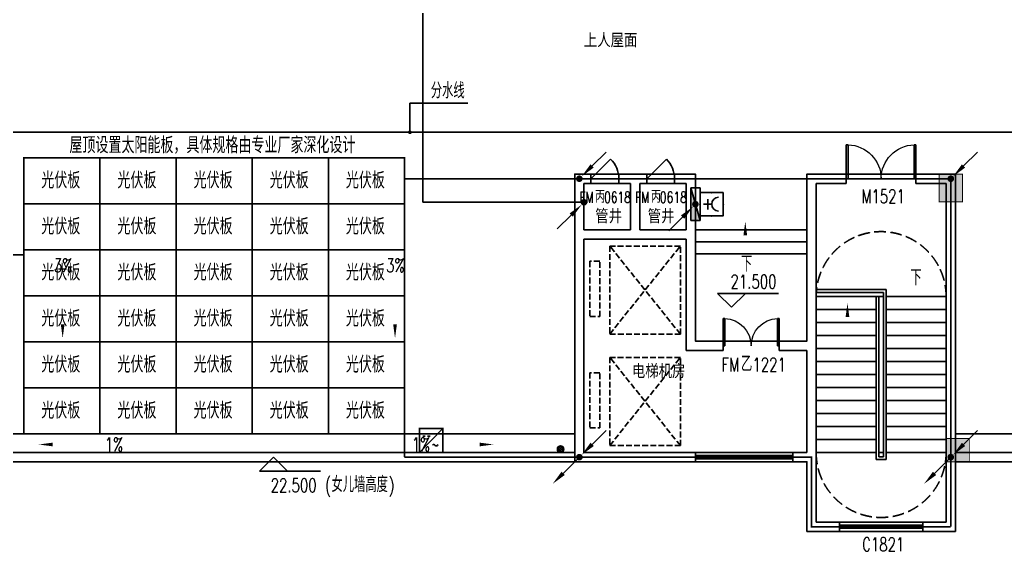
# Model space of a CAD drawing. Extents: x -6243262 to 3079315, y -2914302 to 172723.
# Drawn here: x -5538935 to -5517708, y -780968 to -769513 of the extents above; entities that cross this region are included whole.
import ezdxf
from ezdxf.enums import TextEntityAlignment as Align

# ---------------------------------------------------------------- set-up
doc = ezdxf.new("R2010")
doc.units = 0
doc.header["$LTSCALE"] = 1000
doc.linetypes.add('DASH', pattern=[0.35, 0.25, -0.1])
doc.linetypes.add('DOTE', pattern=[2.4200000000000004, 2, -0.2, 0.02, -0.2])
for name, color, linetype in [('0-柱网', 2, 'Continuous'), ('A-ELEV-LIN-0.4', 40, 'Continuous'), ('A-FLOR-EVTR', 2, 'Continuous'), ('A-FLOR-OUTL', 30, 'Continuous'), ('DIM-避雷', 3, 'Continuous'), ('DIM_ELEV', 3, 'Continuous'), ('DIM_LEAD', 3, 'Continuous'), ('DIM_SYMB', 3, 'Continuous'), ('DOOR_FIRE', 4, 'Continuous'), ('DOOR_FIRE_TEXT', 7, 'Continuous'), ('EQUIP-消防', 3, 'Continuous'), ('EQUIP_消火栓', 7, 'Continuous'), ('LWIRE', 4, 'Continuous'), ('PUB_TEXT', 7, 'Continuous'), ('STAIR', 2, 'Continuous'), ('TEL_TEXT', 7, 'Continuous'), ('WALL', 9, 'Continuous'), ('WALL-PARAPET', 6, 'Continuous'), ('WINDOW', 4, 'Continuous'), ('WINDOW_TEXT', 7, 'Continuous'), ('WIRE-消防', 5, 'DOTE'), ('WIRE-避雷', 4, 'Continuous'), ('接线', 1, 'Continuous')]:
    doc.layers.add(name, color=color, linetype=linetype)
doc.styles.add('-宋体', font='', dxfattribs={"width": 0.8})
doc.styles.add('_TCH_DIM', font='SIMPLEX', dxfattribs={"bigfont": 'GBCBIG'})
doc.styles.add('_TCH_WINDOW', font='SIMPLEX', dxfattribs={"height": 3.5, "bigfont": 'GBCBIG'})
doc.styles.add('_TEL_DIM', font='SIMPLEX', dxfattribs={"width": 0.8, "height": 3.5, "bigfont": 'HZTXT'})
doc.styles.get("Standard").update_dxf_attribs({"font": 'gbenor.shx', "bigfont": 'gbcbig.shx'})
doc.styles.add('TG_LINETYPE_THUND', font='SIMPLEX', dxfattribs={"width": 0.8, "height": 5.5, "bigfont": 'HZTXT'})
doc.styles.get('-宋体').set_extended_font_data('SimSun')
doc.linetypes.add('TG_×2', pattern='A,0.75,0,["×",TG_LINETYPE_THUND,S=0.1,R=0,X=-0.23,Y=-0.21],0.65,-0.13,0.13,-0.13', length=2)

# ---------------------------------------------------------------- blocks, each defined once
blk = doc.blocks.new('$DorLib2D$00000114')
at = {"color": 0}
blk.add_line((0.4999999999999964, 3.552713678800501e-15), (-0.2071067811864751, 0.7071067811864857), dxfattribs=at)
blk.add_arc((0.5000000000013856, -1.154631945610163e-12), 1.000000000001696, 135, 180, dxfattribs=at)
blk = doc.blocks.new('$DorLib2D$00000002')
at = {"color": 0}
for p, q in [((-0.5, -5.684341886080802e-17), (-0.5000000000000007, 0.4875)), ((-0.4750000000000007, 0.4875), (-0.5000000000000007, 0.4875)), ((-0.475, -2.842170943040401e-17), (-0.4750000000000007, 0.4875)), ((0.475, -2.842170943040401e-17), (0.4750000000000007, 0.4875)), ((0.4750000000000007, 0.4875), (0.5000000000000007, 0.4875)), ((0.5, -5.684341886080802e-17), (0.5000000000000007, 0.4875)), ((-0.5, -5.684341886080802e-17), (-0.475, -2.842170943040401e-17)), ((0.5, -5.684341886080802e-17), (0.475, -2.842170943040401e-17))]:
    blk.add_line(p, q, dxfattribs=at)
at = {"color": 0, "lineweight": 13}
for centre, start, end in [((-0.4875, -4.263256414560601e-17), 0, 88.53071641864632), ((0.4875, -4.263256414560601e-17), 91.4692835813537, 180)]:
    blk.add_arc(centre, 0.4875, start, end, dxfattribs=at)
blk = doc.blocks.new('$WINLIB2D$00000001')
at = {"color": 0}
for points in [[(-0.4999999999999964, 0.5000000000000142), (-0.4999999999999964, -0.4999999999999858)], [(-0.4999999999999964, 0.5000000000000142), (0.5000000000000036, 0.5000000000000142)], [(0.5000000000000036, -0.4999999999999858), (0.5000000000000036, 0.5000000000000142)], [(0.5000000000000036, 0.1666666666666714), (-0.4999999999999964, 0.1666666666666714)], [(0.5000000000000036, -0.1666666666666572), (-0.4999999999999964, -0.1666666666666572)], [(-0.4999999999999964, -0.4999999999999858), (0.5000000000000036, -0.4999999999999858)]]:
    blk.add_lwpolyline(points, dxfattribs=at)
blk = doc.blocks.new('66')
at = {"layer": '0-柱网'}
for points in [[(1618445.123365384, -779352.1923669386), (1618445.123365384, -779952.1923669386), (1618945.123365384, -779952.1923669386), (1618945.123365384, -779352.1923669386)], [(1618595.123365383, -785052.1923669418), (1618595.123365383, -785552.1923669418), (1619095.123365383, -785552.1923669418), (1619095.123365383, -785052.1923669418)]]:
    blk.add_hatch(color=8, dxfattribs=at).paths.add_polyline_path(points)
at = {"layer": 'A-ELEV-LIN-0.4'}
h = blk.add_hatch(dxfattribs=at)
h.set_pattern_fill('ANSI37', color=8, scale=20)
h.set_pattern_definition([(45, (555984.3558007958, -387620.8898968545), (-22.45064030267288, 22.45064030267288), []), (135, (555984.3558007958, -387620.8898968545), (-22.45064030267288, -22.45064030267288), [])])
edge = h.paths.add_edge_path()
edge.add_arc((1610291.811762086, -785278.874844952), 70, 0, 360)
at = {"color": 8}
blk.add_lwpolyline([(1594795.123365388, -778452.1923669266), (1626595.123365386, -778452.1923669182)], dxfattribs=at)
blk.add_lwpolyline([(1610595.123365389, -785552.1923669257), (1610595.123365362, -779352.1923669311), (1613195.123365388, -779352.1923669309), (1613195.123365386, -782952.1923669244), (1615595.123365388, -782952.1923669244), (1615595.123365384, -779352.1923669265), (1618795.12336539, -779352.192366923), (1618795.12336541, -787052.1923669281), (1615595.12336539, -787052.1923669281), (1615595.12336539, -785552.1923669252)], close=True, dxfattribs=at)
at = {"color": 8, "linetype": 'DASH'}
for centre, start, end in [((1617195.123365378, -781992.192367248), 359.9999309445435, 180.0000690554613), ((1617195.123365378, -785352.1923672478), 179.9999309510564, 6.904894364046394e-05)]:
    blk.add_arc(centre, 1400.000000001017, start, end, dxfattribs=at)
at = {"layer": '0-柱网', "color": 8, "const_width": 20}
for points in [[(1618445.123365384, -779352.1923669386), (1618445.123365384, -779952.1923669386), (1618945.123365384, -779952.1923669386), (1618945.123365384, -779352.1923669386), (1618445.123365384, -779352.1923669386)], [(1618595.123365383, -785052.1923669418), (1618595.123365383, -785552.1923669418), (1619095.123365383, -785552.1923669418), (1619095.123365383, -785052.1923669418), (1618595.123365383, -785052.1923669418)]]:
    blk.add_lwpolyline(points, dxfattribs=at)
at = {"layer": 'A-ELEV-LIN-0.4', "color": 8}
blk.add_circle((1610291.811762086, -785278.874844952), 70, dxfattribs=at)
at = {"layer": 'A-FLOR-EVTR', "color": 8, "linetype": 'DASH', "ltscale": 0.5}
for p, q in [((1612870.123365337, -780902.1923669381), (1611350.123365393, -780902.1923669381)), ((1611350.123365393, -780902.1923669381), (1611350.123365393, -782802.1923669381)), ((1611350.123365393, -782802.1923669381), (1612870.123365337, -780902.1923669381)), ((1612870.123365337, -782802.1923669381), (1611350.123365393, -780902.1923669381)), ((1612870.123365337, -782802.1923669381), (1612870.123365337, -780902.1923669381)), ((1611135.123365393, -781232.1923669381), (1610920.123365393, -781232.1923669381)), ((1610920.123365393, -781232.1923669381), (1610920.123365393, -782422.1923669381)), ((1611135.123365393, -782422.1923669381), (1611135.123365393, -781232.1923669381)), ((1610920.123365393, -782422.1923669381), (1611135.123365393, -782422.1923669381)), ((1611350.123365393, -782802.1923669381), (1612870.123365337, -782802.1923669381)), ((1612870.123365337, -783302.1923669381), (1611350.123365393, -783302.1923669381)), ((1611350.123365393, -783302.1923669381), (1611350.123365393, -785202.1923669381)), ((1611350.123365393, -785202.1923669381), (1612870.123365337, -783302.1923669381)), ((1612870.123365337, -785202.1923669381), (1611350.123365393, -783302.1923669381)), ((1612870.123365337, -785202.1923669381), (1612870.123365337, -783302.1923669381)), ((1611135.123365393, -783632.1923669381), (1610920.123365393, -783632.1923669381)), ((1610920.123365393, -783632.1923669381), (1610920.123365393, -784822.1923669381)), ((1611135.123365393, -784822.1923669381), (1611135.123365393, -783632.1923669381)), ((1610920.123365393, -784822.1923669381), (1611135.123365393, -784822.1923669381)), ((1611350.123365393, -785202.1923669381), (1612870.123365337, -785202.1923669381))]:
    blk.add_line(p, q, dxfattribs=at)
at = {"layer": 'A-FLOR-OUTL', "color": 8}
for points in [[(1594795.123365388, -786452.1923669297), (1597195.123365386, -786452.1923669297), (1597195.123365386, -784952.1923669274), (1610595.123365388, -784952.1923669274)], [(1618795.12336539, -784952.192366927), (1626595.123365388, -784952.192366927)]]:
    blk.add_lwpolyline(points, dxfattribs=at)
at = {"layer": 'DIM_ELEV', "color": 8}
for p, q in [((1613971.164594559, -782223.0100248548), (1613671.164594559, -781923.0100248548)), ((1613671.164594559, -781923.0100248548), (1614980.999738065, -781923.0100248548)), ((1613971.164594559, -782223.0100248548), (1614271.164594559, -781923.0100248548)), ((1604107.160645229, -785452.1923669255), (1603807.160645229, -785752.1923669255)), ((1604107.160645229, -785452.1923669255), (1604407.160645229, -785752.1923669255)), ((1603807.160645229, -785752.1923669255), (1605116.995788736, -785752.1923669255))]:
    blk.add_line(p, q, dxfattribs=at)
at = {"layer": 'DIM_LEAD', "color": 8}
for p, q in [((1607045.877597564, -778452.1923669233), (1607045.877597564, -777826.1673704635)), ((1607045.877597564, -777826.1673704635), (1608293.289749852, -777826.1673704635))]:
    blk.add_line(p, q, dxfattribs=at)
at = {"layer": 'DIM_LEAD', "color": 8, "const_width": 40}
blk.add_lwpolyline([(1607045.877597564, -778472.1923669233, 1), (1607045.877597564, -778432.1923669233, 1)], format="xyb", close=True, dxfattribs=at)
at = {"layer": 'DIM_SYMB', "color": 8}
for points in [[(1614269.324591619, -780998.7260660161, 0, 0, 0), (1614269.324591619, -780373.697610513, 0, 80.00000000000001, 0), (1614269.324591619, -780673.697610513, 0, 0, 0)], [(1599566.85302131, -781572.7277443176, 0, 0, 0), (1599566.85302131, -782889.0340684133, 0, 80.00000000000001, 0), (1599566.85302131, -782589.0340684133, 0, 0, 0)], [(1606725.354986417, -781572.7277443176, 0, 0, 0), (1606725.354986417, -782889.0340684133, 0, 80.00000000000001, 0), (1606725.354986417, -782589.0340684133, 0, 0, 0)], [(1617920.123365387, -781852.1923669244, 0, 0, 0), (1617920.123365387, -786102.1923669244, 0, 0, 0), (1616470.123365387, -786102.1923669244, 0, 0, 0), (1616470.123365387, -782132.1923669244, 0, 80.00000000000001, 0), (1616470.123365387, -782432.1923669244, 0, 0, 0)], [(1600368.086954258, -785179.2755509855, 0, 0, 0), (1599051.780630163, -785179.2755509855, 0, 80.00000000000001, 0), (1599351.780630163, -785179.2755509855, 0, 0, 0)], [(1607530.244297558, -785179.2755509855, 0, 0, 0), (1608846.550621654, -785179.2755509855, 0, 80.00000000000001, 0), (1608546.550621654, -785179.2755509855, 0, 0, 0)]]:
    blk.add_lwpolyline(points, format="xyseb", dxfattribs=at)
at = {"layer": 'DOOR_FIRE', "color": 8}
blk.add_line((1614995.123365388, -782952.1923669255), (1613795.123365388, -782952.1923669255), dxfattribs=at)
at = {"layer": 'STAIR', "color": 8}
for p, q in [((1617305.123365411, -781842.1923669764), (1615795.123365387, -781842.1923669244)), ((1615795.123365387, -781902.1923669244), (1615795.123365387, -781842.1923669244)), ((1617245.123365411, -781902.1923669764), (1615795.123365387, -781902.1923669244)), ((1615795.123365387, -781992.1923669244), (1615795.123365387, -785352.1923669244)), ((1617085.123365415, -781992.1923668982), (1615795.123365387, -781992.1923669244)), ((1617145.123365387, -781992.1923669244), (1617085.123365415, -781992.1923668982)), ((1617085.123365387, -781992.1923669244), (1617085.12336538, -785502.1923675537)), ((1617145.123365387, -781992.1923669244), (1617085.123365387, -781992.1923669244)), ((1617145.123365387, -781992.1923669244), (1617145.123365387, -785352.1923669244)), ((1617145.123365387, -781992.1923669244), (1617145.12336538, -785442.1923660279)), ((1617145.123365387, -781992.1923669244), (1617245.123365387, -781992.1923669244)), ((1617245.123365411, -785442.1923660279), (1617245.123365411, -781902.1923669764)), ((1617245.123365387, -785352.1923669244), (1617245.123365387, -781992.1923669244)), ((1617305.123365411, -785502.1923675537), (1617305.123365411, -781842.1923669764)), ((1617305.123365369, -781992.192367079), (1618595.123365387, -781992.1923669244)), ((1618595.123365387, -785352.1923669244), (1618595.123365387, -781992.1923669244)), ((1617085.123365414, -782272.1923668983), (1615795.123365387, -782272.1923669244)), ((1617305.123365369, -782272.1923668982), (1618595.123365387, -782272.1923669244)), ((1617085.123365413, -782552.1923670791), (1615795.123365387, -782552.1923669244)), ((1617305.123365369, -782552.1923668982), (1618595.123365387, -782552.1923669244)), ((1617085.123365413, -782832.1923668982), (1615795.123365387, -782832.1923669244)), ((1617305.123365369, -782832.1923668982), (1618595.123365387, -782832.1923669244)), ((1617085.123365412, -783112.1923668982), (1615795.123365387, -783112.1923669244)), ((1617305.123365369, -783112.1923668982), (1618595.123365387, -783112.1923669244)), ((1617085.123365412, -783392.1923668982), (1615795.123365387, -783392.1923669244)), ((1617305.123365369, -783392.1923668982), (1618595.123365387, -783392.1923669244)), ((1617085.123365411, -783672.1923668983), (1615795.123365387, -783672.1923669244)), ((1617305.123365369, -783672.1923668982), (1618595.123365387, -783672.1923669244)), ((1617085.123365411, -783952.1923668983), (1615795.123365387, -783952.1923669244)), ((1617305.123365369, -783952.1923668982), (1618595.123365387, -783952.1923669244)), ((1617085.12336541, -784232.1923668982), (1615795.123365387, -784232.1923669244)), ((1617305.123365369, -784232.1923668982), (1618595.123365387, -784232.1923669244)), ((1617085.12336541, -784512.1923670791), (1615795.123365387, -784512.1923669244)), ((1617305.123365369, -784512.1923668982), (1618595.123365387, -784512.1923669244)), ((1617085.123365409, -784792.1923668982), (1615795.123365387, -784792.1923669244)), ((1617305.123365369, -784792.1923670791), (1618595.123365387, -784792.1923669244)), ((1617085.123365409, -785072.1923668983), (1615795.123365387, -785072.1923669244)), ((1617305.123365369, -785072.1923668982), (1618595.123365387, -785072.1923669244)), ((1617085.123365408, -785352.1923670791), (1615795.123365387, -785352.1923669244)), ((1615795.123365387, -785352.1923669244), (1615795.123365387, -786852.1923669244)), ((1617085.123365408, -785352.1923669435), (1615795.123365387, -785352.1923669244)), ((1617245.123365391, -785352.192366887), (1617145.123365417, -785352.1923669433)), ((1617305.123365369, -785352.1923668982), (1618595.123365387, -785352.1923669244)), ((1618595.123365387, -785352.1923669244), (1617305.123365369, -785352.1923668862)), ((1618595.123365387, -786852.1923669244), (1618595.123365387, -785352.1923669244)), ((1617085.12336538, -785502.1923675537), (1617305.123365411, -785502.1923675537)), ((1617145.12336538, -785442.1923660279), (1617245.123365411, -785442.1923660279)), ((1615795.123365387, -786852.1923669244), (1618595.123365387, -786852.1923669244))]:
    blk.add_line(p, q, dxfattribs=at)
for points in [[(1613195.123365388, -780552.1923669357), (1615595.12336539, -780552.1923669353)], [(1613195.123365388, -780812.1923669357), (1615595.12336539, -780812.1923669353)], [(1613195.123365388, -781072.1923669357), (1615595.12336539, -781072.1923669353)]]:
    blk.add_lwpolyline(points, dxfattribs=at)
at = {"layer": 'WALL', "color": 8}
for p, q in [((1610595.123365388, -780652.1923669255), (1610595.123365275, -779352.1923669433)), ((1610945.123365479, -779352.1923668488), (1610595.123365275, -779352.1923669433)), ((1610945.123365479, -779552.1923669433), (1610945.123365479, -779352.1923668488)), ((1611895.123365388, -779352.1923669255), (1611545.123365479, -779352.1923668406)), ((1611545.123365479, -779352.1923668406), (1611545.123365479, -779552.1923669433)), ((1612145.123365173, -779352.1923670543), (1611895.123365388, -779352.1923669255)), ((1612145.123365173, -779552.1923669433), (1612145.123365173, -779352.1923670543)), ((1613195.123365275, -779352.1923669433), (1612745.123365173, -779352.1923670626)), ((1612745.123365173, -779352.1923670626), (1612745.123365173, -779552.1923669433)), ((1613195.123365388, -780652.1923669255), (1613195.123365275, -779352.1923669433)), ((1616445.123365479, -779352.1923668536), (1615595.123365343, -779352.192366862)), ((1615595.123365343, -782952.1923669433), (1615595.123365343, -779352.192366862)), ((1616445.123365479, -779552.1923669538), (1616445.123365479, -779352.1923668536)), ((1618795.123365397, -779352.192366862), (1617945.123365173, -779352.1923668536)), ((1617945.123365173, -779352.1923668536), (1617945.123365173, -779552.1923669538)), ((1618795.123365388, -785452.1923669255), (1618795.123365397, -779352.192366862)), ((1610795.123365275, -780552.1923669433), (1610795.123365275, -779552.1923669433)), ((1610795.123365275, -779552.1923669433), (1610945.123365479, -779552.1923669433)), ((1611545.123365479, -779552.1923669433), (1611795.123365275, -779552.1923669433)), ((1611795.123365275, -780552.1923669433), (1611795.123365275, -779552.1923669433)), ((1611995.123365275, -779552.1923669433), (1612145.123365173, -779552.1923669433)), ((1611995.123365275, -780552.1923669433), (1611995.123365275, -779552.1923669433)), ((1612745.123365173, -779552.1923669433), (1612995.123365275, -779552.1923669433)), ((1612995.123365275, -780552.1923669433), (1612995.123365275, -779552.1923669433)), ((1615795.123365411, -779552.1923669433), (1616445.123365479, -779552.1923669538)), ((1615795.123365388, -783052.1923669255), (1615795.123365411, -779552.1923669433)), ((1617945.123365173, -779552.1923669538), (1618595.123365397, -779552.1923669433)), ((1618595.123365388, -785452.1923669255), (1618595.123365397, -779552.1923669433)), ((1610595.123365428, -785552.1923668946), (1610595.123365388, -780652.1923669255)), ((1611795.123365275, -780552.1923669433), (1610795.123365275, -780552.1923669433)), ((1612995.123365275, -780552.1923669433), (1611995.123365275, -780552.1923669433)), ((1613195.123365377, -782952.1923669433), (1613195.123365388, -780652.1923669255)), ((1611895.123365388, -780752.1923669255), (1610795.123365428, -780752.1923669433)), ((1610795.123365428, -785352.1923668946), (1610795.123365428, -780752.1923669433)), ((1612995.123365377, -780752.1923669433), (1611895.123365388, -780752.1923669255)), ((1612995.123365377, -783152.1923669433), (1612995.123365377, -780752.1923669433)), ((1613795.123365478, -782952.192366945), (1613195.123365377, -782952.1923669433)), ((1613795.123365479, -783152.1923669433), (1613795.123365478, -782952.192366945)), ((1615595.123365343, -782952.1923669433), (1614995.123365479, -782952.192366945)), ((1614995.123365479, -782952.192366945), (1614995.123365479, -783152.1923669433)), ((1615795.123365388, -785452.1923669255), (1615795.123365388, -783052.1923669255)), ((1612995.123365377, -783152.1923669433), (1613795.123365479, -783152.1923669433)), ((1614995.123365479, -783152.1923669433), (1615595.123365377, -783152.1923669433)), ((1615595.123365377, -785352.1923668946), (1615595.123365377, -783152.1923669433)), ((1613195.123365478, -785352.1923668938), (1610795.123365428, -785352.1923668946)), ((1613195.123365479, -785552.1923669191), (1613195.123365478, -785352.1923668938)), ((1615595.123365377, -785352.1923668946), (1615295.123365173, -785352.1923668938)), ((1615295.123365173, -785352.1923668938), (1615295.123365173, -785552.1923669191)), ((1610595.123365428, -785552.1923668946), (1613195.123365479, -785552.1923669191)), ((1615295.123365173, -785552.1923669191), (1615595.123365435, -785552.1923668945)), ((1615595.123365435, -787052.1923669433), (1615595.123365435, -785552.1923668945)), ((1615795.123365435, -786852.1923669433), (1615795.123365388, -785452.1923669255)), ((1618595.123365434, -786852.1923669433), (1618595.123365388, -785452.1923669255)), ((1618795.123365434, -787052.1923669433), (1618795.123365388, -785452.1923669255)), ((1616295.123365173, -786852.1923669216), (1615795.123365435, -786852.1923669433)), ((1616295.123365173, -787052.1923669244), (1616295.123365173, -786852.1923669216)), ((1618595.123365434, -786852.1923669433), (1618095.123365479, -786852.1923669216)), ((1618095.123365479, -786852.1923669216), (1618095.123365479, -787052.1923669244)), ((1615595.123365435, -787052.1923669433), (1616295.123365173, -787052.1923669244)), ((1618095.123365479, -787052.1923669244), (1618795.123365434, -787052.1923669433))]:
    blk.add_line(p, q, dxfattribs=at)
at = {"layer": 'WALL-PARAPET', "color": 8}
for p, q in [((1610595.123365428, -785352.1923669246), (1597595.123365273, -785352.1923669247)), ((1626445.123365384, -785352.1923669255), (1618795.123365434, -785352.1923669192)), ((1610595.123365423, -785552.1923669245), (1597795.123365273, -785552.1923669246)), ((1626445.123365384, -785552.1923669255), (1618795.123365434, -785552.1923669194))]:
    blk.add_line(p, q, dxfattribs=at)
at = {"layer": 'WINDOW', "color": 8}
for p, q in [((1611545.123365395, -779352.1923669255), (1610945.123365395, -779352.1923669255)), ((1612745.123365406, -779352.1923669255), (1612145.123365406, -779352.1923669255)), ((1617945.123365386, -779352.1923669255), (1616445.123365386, -779352.1923669255)), ((1611545.123365395, -779552.1923669255), (1610945.123365395, -779552.1923669255)), ((1612745.123365406, -779552.1923669255), (1612145.123365406, -779552.1923669255))]:
    blk.add_line(p, q, dxfattribs=at)
at = {"layer": 'DOOR_FIRE', "color": 8, "xscale": 1200, "yscale": -1200, "zscale": 200, "rotation": 180}
blk.add_blockref('$DorLib2D$00000002', (1614395.123365388, -783052.1923669255), dxfattribs=at)
at = {"layer": 'WINDOW', "color": 8}
ref = blk.add_blockref('$DorLib2D$00000002', (1617195.123365386, -779452.1923669255), dxfattribs=dict(at, xscale=1500, yscale=-1500, zscale=1500, rotation=180))
ref.add_attrib('A', 'M1521', (1616770.123365386, -779980.8374718206), dxfattribs={"layer": 'WINDOW_TEXT', "color": 8, "height": 297.5, "style": '_TCH_WINDOW', "width": 0.7058823529411765})
at = {"layer": 'WINDOW', "color": 8, "rotation": 180}
for name, p, xscale, yscale, zscale in [('$DorLib2D$00000114', (1611245.123365395, -779452.1923669255), 600, -600, 600), ('$DorLib2D$00000114', (1612445.123365406, -779452.1923669255), 600, -600, 600), ('$WINLIB2D$00000001', (1614245.123365386, -785452.1923669255), -2099.999999996333, 200, -2099.999999996333)]:
    blk.add_blockref(name, p, dxfattribs=dict(at, xscale=xscale, yscale=yscale, zscale=zscale))
at = {"layer": 'WINDOW', "color": 8}
ref = blk.add_blockref('$WINLIB2D$00000001', (1617195.123365388, -786952.1923669257), dxfattribs=dict(at, xscale=-1800, yscale=-200, zscale=-1800, rotation=180))
ref.add_attrib('A', 'C1821', (1616785.123365388, -787480.8374718208), dxfattribs={"layer": 'WINDOW_TEXT', "color": 8, "height": 297.5, "style": '_TCH_WINDOW', "width": 0.7058823529411765})
at = {"layer": 'DIM_ELEV', "color": 7, "style": '_TCH_DIM', "width": 0.7058823529411765}
for s, p in [('21.500', (1613950.999738065, -781818.0100248548)), ('22.500', (1604046.995788736, -786207.1923669255))]:
    blk.add_text(s, height=297.5, dxfattribs=at).set_placement(p)
at = {"layer": 'DIM_LEAD', "color": 7, "style": '_TCH_DIM'}
blk.add_text('分水线', height=337.5886524822695, dxfattribs=at).set_placement((1607495.736558363, -777721.1673704635))
at = {"layer": 'DIM_SYMB', "color": 7, "style": '_TCH_DIM'}
for p in [(1614174.377783108, -781453.7260660161), (1617825.176556876, -781747.1923669244)]:
    blk.add_text('下', height=337.5886524822695, dxfattribs=at).set_placement(p)
at = {"layer": 'DIM_SYMB', "color": 7, "style": '_TCH_DIM', "width": 0.7058823529411765}
for s, p in [('3%', (1599376.85302131, -781467.7277443176)), ('3%', (1606535.354986417, -781467.7277443176)), ('1%', (1600473.086954258, -785328.0255509855)), ('1%', (1607085.244297558, -785328.0255509855))]:
    blk.add_text(s, height=297.5, dxfattribs=at).set_placement(p)
at = {"layer": 'DOOR_FIRE_TEXT', "color": 8, "style": '_TCH_WINDOW'}
blk.add_text('乙', height=337.5886524822695, dxfattribs=at).set_placement((1614177.251024962, -783607.0874718206))
at = {"layer": 'DOOR_FIRE_TEXT', "color": 8, "style": '_TCH_WINDOW', "width": 0.7058823529411765}
for s, p in [('FM', (1613757.251024962, -783607.0874718206)), ('1221', (1614422.995705813, -783607.0874718206))]:
    blk.add_text(s, height=297.5, dxfattribs=at).set_placement(p)
at = {"layer": 'PUB_TEXT', "color": 8}
for s, height, style, width, p in [('上人屋面', 264.3459915611814, '-宋体', 0.8, (1610791.210195237, -776592.2444904393)), ('管井', 264.3459915611814, '-宋体', 0.8, (1611036.929701248, -780383.0282146352)), ('管井', 264.3459915611814, '-宋体', 0.8, (1612165.973041316, -780383.0282146352)), ('电梯机房', 264.3459915611814, '-宋体', 0.8, (1611825.959794526, -783723.5426390418)), ('(', 297.5, '_TCH_DIM', 0.7058823529411765, (1605216.995788736, -786207.1923669255)), (')', 297.5, '_TCH_DIM', 0.7058823529411765, (1606585.719192991, -786207.1923669255))]:
    blk.add_text(s, height=height, dxfattribs=dict(at, style=style, width=width)).set_placement(p)
at = {"layer": 'PUB_TEXT', "color": 8, "style": '_TCH_DIM'}
blk.add_text('女儿墙高度', height=337.5886524822695, dxfattribs=at).set_placement((1605356.995788736, -786207.1923669255))
at = {"layer": 'WINDOW_TEXT', "color": 8, "style": '_TCH_WINDOW', "width": 0.7058823529411765}
for s, p in [('FM', (1610698.825493055, -779972.0874718206)), ('0618', (1611231.421237736, -779972.0874718206)), ('FM', (1611898.825493065, -779972.0874718206)), ('0618', (1612431.421237746, -779972.0874718206))]:
    blk.add_text(s, height=238, dxfattribs=at).set_placement(p)
at = {"layer": 'WINDOW_TEXT', "color": 8, "style": '_TCH_WINDOW'}
for p in [(1611034.825493055, -779972.0874718206), (1612234.825493065, -779972.0874718206)]:
    blk.add_text('丙', height=270.0709219858156, dxfattribs=at).set_placement(p)
blk = doc.blocks.new('$equip$00002656')
for p, q in [((-0.5, 1), (-0.5, 0)), ((0.5, 1), (-0.5, 1)), ((0.5, 0), (0.5, 1)), ((0, 0.5), (0, 0.1500000000014552)), ((-0.5, 0), (0.5, 0)), ((-0.2185336870898027, 0.3306395092586172), (0.2221149462566245, 0.3306395092586172))]:
    blk.add_line(p, q)
at = {"const_width": 0.04}
blk.add_lwpolyline([(-0.5, 1), (0.5, 1), (0.5, 0), (-0.5, 0), (-0.5, 1), (0.5, 1)], dxfattribs=at)
blk.add_arc((0, 0.7999999999956344), 0.3, 180, 0)
for p in [(0, 1), (-0.5, 0.5), (0.5, 0.5), (0, 0)]:
    blk.add_point(p)
at = {"color": 7, "flags": 1}
for tag, height, p in [('B', 0.4, (0.7619185979783651, 0.292200585034152)), ('A', 2e-05, (0, 0))]:
    blk.add_attdef(tag, text='', height=height, dxfattribs=at).set_placement(p, align=Align.MIDDLE_CENTER)
blk = doc.blocks.new('$TelecSys$00000081')
for p, q in [((0.1041666666678793, 0.1041666666660603), (0.1041666666678793, 0.1041666666660603)), ((-0.1041666666678793, -0.1041666666660603), (-0.1041666666678793, -0.1041666666660603)), ((-1.150000000001455, -1.149999999999636), (-0.5499999999992724, -0.5499999999992724))]:
    blk.add_line(p, q)
at = {"const_width": 0.1425}
blk.add_lwpolyline([(0.07125000000087311, 0, 1), (-0.07125000000087311, 0, 1)], format="xyb", close=True, dxfattribs=at)
blk.add_solid([(-0.6199999999989814, -0.4799999999995634), (-0.4799999999995634, -0.6200000000008004), (-0.09999999999854481, -0.1000000000003638)])
at = {"width": 0.8, "flags": 9}
blk.add_attdef('A', (0, 0), '', height=2e-05, rotation=180, dxfattribs=at)
blk = doc.blocks.new('$TwtSys$00000434')
for p, q in [((-0.5, 0.5), (-0.5, -0.5)), ((-0.5, -0.5), (0.5, 0.5)), ((0.5, 0.5), (-0.5, 0.5)), ((0.5, -0.5), (0.5, 0.5)), ((-0.5, -0.5), (0.5, -0.5))]:
    blk.add_line(p, q)
blk.add_solid([(0.5, -0.5), (0.5, 0.5), (-0.5, -0.5)])
blk = doc.blocks.new('$TelecSys$00000078')
for p, q in [((1.150000000001455, 1.149999999999636), (0.5499999999992724, 0.5499999999992724)), ((0.1041666666678793, 0.1041666666660603), (0.1041666666678793, 0.1041666666660603)), ((-0.1041666666678793, -0.1041666666660603), (-0.1041666666678793, -0.1041666666660603))]:
    blk.add_line(p, q)
at = {"const_width": 0.1425}
blk.add_lwpolyline([(-0.07125000000087311, 0, 1), (0.07125000000087311, 0, 1)], format="xyb", close=True, dxfattribs=at)
blk.add_solid([(0.6199999999989814, 0.4799999999995634), (0.4799999999995634, 0.6200000000008004), (0.09999999999854481, 0.1000000000003638)])
at = {"width": 0.8, "flags": 9}
blk.add_attdef('A', (0, 0), '', height=2e-05, dxfattribs=at)
blk = doc.blocks.new('$TelecSys$00000080')
for p, q in [((-0.7000000000007276, -0.7000000000007276), (0, 0)), ((0.1041666666678793, 0.1041666666660603), (0.1041666666678793, 0.1041666666660603)), ((-0.1041666666678793, -0.1041666666660603), (-0.1041666666678793, -0.1041666666660603))]:
    blk.add_line(p, q)
at = {"const_width": 0.1425}
blk.add_lwpolyline([(0.07125000000087311, 0, 1), (-0.07125000000087311, 0, 1)], format="xyb", close=True, dxfattribs=at)
blk.add_solid([(-0.6300000000010186, -0.7700000000004366), (-0.7700000000004366, -0.6299999999991996), (-1.150000000001455, -1.149999999999636)])
at = {"width": 0.8, "flags": 9}
blk.add_attdef('A', (0, 0), '', height=2e-05, rotation=180, dxfattribs=at)
blk = doc.blocks.new('NIBIANQI')
for p, q in [((1391963.050663001, -942281.4103596585), (1385687.000322355, -948767.5006337469)), ((1386525.027218164, -943743.5804608655), (1388531.987302259, -943743.5804608655)), ((1386525.027218164, -944352.0781578962), (1387222.882882375, -944352.0781578962)), ((1387795.949009423, -944352.0781578962), (1388531.987302259, -944352.0781578962))]:
    blk.add_line(p, q)
blk.add_lwpolyline([(1385687.000322355, -942281.4103596585), (1391963.050663001, -942281.4103596585), (1391963.050663001, -948767.5006337469), (1385687.000322355, -948767.5006337469)], close=True)
for centre, radius, start, end in [((1389488.41367826, -947026.5704496736), 423.7319965579853, 23.51644069466842, 144.041824595074), ((1390204.319266667, -946593.3887689842), 420.6203712906459, 218.8953427418288, 352.9713297966)]:
    blk.add_arc(centre, radius, start, end)
blk = doc.blocks.new('FDB')
at = {"color": 1}
blk.add_lwpolyline([(925598.0654116087, 264744.2151666339), (927238.0654116087, 264744.2151666339), (927238.0654116087, 263752.2151666339), (925598.0654116087, 263752.2151666339), (925598.0654116087, 264744.2151666339)], dxfattribs=at)
at = {"layer": 'TEL_TEXT', "color": 1, "style": '_TEL_DIM', "width": 0.8}
blk.add_text('光伏板', height=350, dxfattribs=at).set_placement((925975.5959697124, 264082.8701955494))

msp = doc.modelspace()

# ---------------------------------------------------------------- linework, layer by layer
at = {"layer": 'DIM-避雷'}
msp.add_line((-5538840.698413145, -774578.2101483793), (-5539608.627507918, -774578.2101483793), dxfattribs=at)
at = {"layer": 'WIRE-消防', "linetype": 'DOTE', "const_width": 35}
for points in [[(-5530252.956041713, -773448.0752141373), (-5530252.956041713, -765612.5079237071)], [(-5530252.956041713, -773448.0752141373), (-5526781.27614389, -773448.0752141373)]]:
    msp.add_lwpolyline(points, dxfattribs=at)
at = {"layer": 'WIRE-避雷', "linetype": 'TG_×2', "const_width": 35}
for points in [[(-5538847.52293182, -778439.8343594305), (-5538847.52293182, -772487.8321173766), (-5530647.52293182, -772487.8321173766), (-5530647.52293182, -778439.8343594305), (-5538847.52293182, -778439.8321173766)], [(-5518881.276143777, -780440.5217729516), (-5518881.276143777, -772939.8343594307), (-5530647.52293182, -772939.8343594307)], [(-5530647.52293182, -778439.8321173766), (-5530321.932927895, -778439.8343594305), (-5530321.932927895, -778320.9466212313), (-5529819.848900644, -778320.9466212313), (-5529819.848900644, -778839.8343594277), (-5530321.933427447, -778839.8343594277), (-5530321.933427447, -778439.8343594305)], [(-5530647.522931804, -778439.8321173766), (-5530647.522931804, -778939.834359434)], [(-5526881.276143777, -778939.834359434), (-5530647.522931804, -778939.834359434)], [(-5526881.276143777, -778939.834359434), (-5521880.554158681, -778939.834359434), (-5521880.554158681, -780440.5217729516), (-5518881.276143777, -780440.5217729516)]]:
    msp.add_lwpolyline(points, dxfattribs=at)

# ---------------------------------------------------------------- block references
for name, p in [('66', (-7137576.399509165, 6512.358007496921)), ('FDB', (-6464445.588343428, -1037232.047284011)), ('FDB', (-6462805.588343428, -1037232.047284011)), ('FDB', (-6461165.588343428, -1037232.047284011)), ('FDB', (-6459525.588343428, -1037232.046779044)), ('FDB', (-6457885.588343428, -1037232.047284011)), ('FDB', (-6464445.588343428, -1038224.047284011)), ('FDB', (-6462805.588343428, -1038224.047284011)), ('FDB', (-6461165.588343428, -1038224.047284011)), ('FDB', (-6459525.588343428, -1038224.046779044)), ('FDB', (-6457885.588343428, -1038224.047284011)), ('FDB', (-6464445.588343428, -1039216.047284011)), ('FDB', (-6462805.588343428, -1039216.047284011)), ('FDB', (-6461165.588343428, -1039216.047284011)), ('FDB', (-6459525.588343428, -1039216.046779044)), ('FDB', (-6457885.588343428, -1039216.047284011)), ('FDB', (-6464445.588343428, -1040208.047284011)), ('FDB', (-6462805.588343428, -1040208.047284011)), ('FDB', (-6461165.588343428, -1040208.047284011)), ('FDB', (-6459525.588343428, -1040208.046779044)), ('FDB', (-6457885.588343428, -1040208.047284011)), ('FDB', (-6464445.588343428, -1041200.047284011)), ('FDB', (-6462805.588343428, -1041200.047284011)), ('FDB', (-6461165.588343428, -1041200.047284011)), ('FDB', (-6459525.588343428, -1041200.046779044)), ('FDB', (-6457885.588343428, -1041200.047284011)), ('FDB', (-6464445.588343428, -1042192.047284011)), ('FDB', (-6462805.588343428, -1042192.047284011)), ('FDB', (-6461165.588343428, -1042192.047284011)), ('FDB', (-6459525.588343428, -1042192.046779044)), ('FDB', (-6457885.588343428, -1042192.047284011))]:
    msp.add_blockref(name, p)
at = {"layer": 'EQUIP-消防', "xscale": 500, "yscale": 500, "zscale": 500, "rotation": 270}
msp.add_blockref('$equip$00002656', (-5524281.276143891, -773489.8343594606), dxfattribs=at)
at = {"layer": 'EQUIP_消火栓', "xscale": 700, "yscale": 200, "zscale": 700, "rotation": 270}
msp.add_blockref('$TwtSys$00000434', (-5524381.276143891, -773489.8343594606), dxfattribs=at)
at = {"layer": 'LWIRE', "xscale": 500, "yscale": 500, "zscale": 500}
for name, p in [('$TelecSys$00000078', (-5526881.276143777, -772939.8343594307)), ('$TelecSys$00000078', (-5518881.276143777, -772939.8343594307)), ('$TelecSys$00000081', (-5526781.27614389, -773448.0752141373)), ('$TelecSys$00000081', (-5524381.276143834, -773489.8343594375)), ('$TelecSys$00000078', (-5526881.276143777, -778939.834359434)), ('$TelecSys$00000078', (-5518881.276143777, -778939.834359434)), ('$TelecSys$00000080', (-5526881.276143777, -778939.834359434)), ('$TelecSys$00000080', (-5518881.276143777, -778939.834359434))]:
    msp.add_blockref(name, p, dxfattribs=at)
at = {"layer": '接线', "xscale": 0.08000000000000002, "yscale": 0.08000000000000002, "zscale": 0.08000000000000002}
msp.add_blockref('NIBIANQI', (-5641176.892953685, -702938.4337924586), dxfattribs=at)

# ---------------------------------------------------------------- texts
at = {"layer": 'TEL_TEXT', "style": '_TEL_DIM', "width": 0.8}
msp.add_text('屋顶设置太阳能板，具体规格由专业厂家深化设计', height=350, dxfattribs=at).set_placement((-5537864.022291712, -772391.0886272728))

doc.saveas('drawing.dxf')
